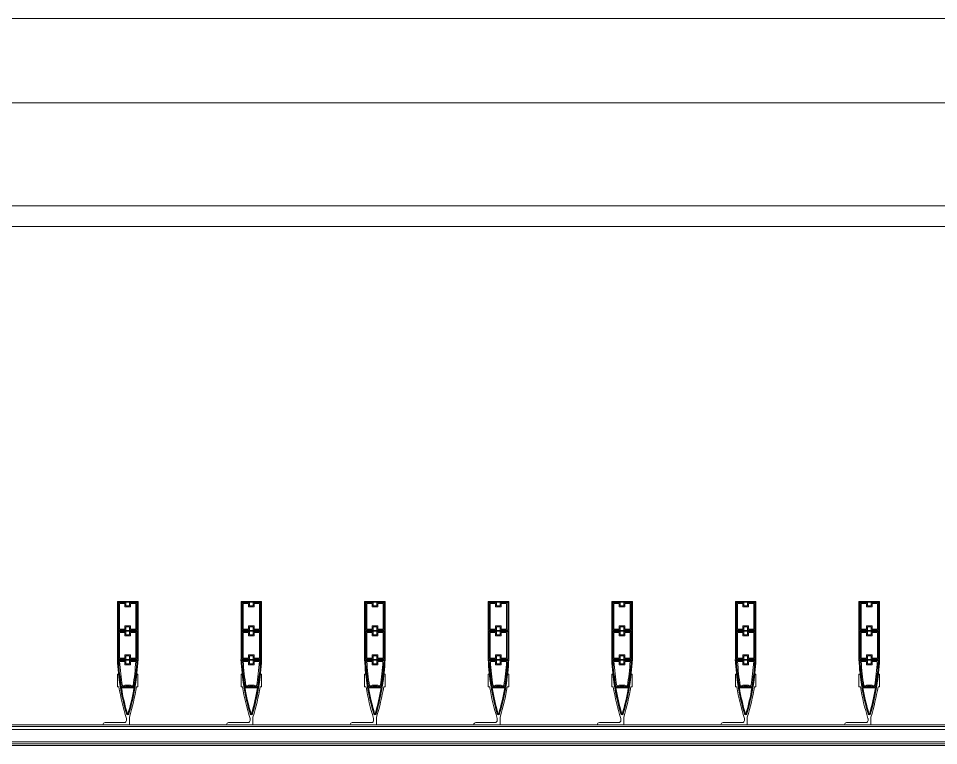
# Model space of a CAD drawing. Header units: millimetres. Extents: x 48966 to 155647, y -43515 to 26217.
# Drawn here: x 87967 to 90200, y 24157 to 25922 of the extents above; entities that cross this region are included whole.
import ezdxf

# ---------------------------------------------------------------- set-up
doc = ezdxf.new("R2010")
doc.units = ezdxf.units.MM
doc.linetypes.add('Осевые', pattern=[6350, 1270, -952.5, 3175, -952.5])
for name, color, linetype, lineweight in [('Обобщенные модели', 7, 'Continuous', 9), ('Обобщенные модели-1', 7, 'Continuous', 18), ('Оси-2', 7, 'Осевые', 9), ('Перекрытия', 7, 'Continuous', 9), ('Стены', 7, 'Continuous', 9)]:
    doc.layers.add(name, color=color, linetype=linetype, lineweight=lineweight)

# ---------------------------------------------------------------- blocks, each defined once
blk = doc.blocks.new('Обвязочная балка 1 - Обвязочная балка 1-1451838-План 5-го этажа на отм_ _12_600')
at = {"layer": 'Обобщенные модели'}
for p, q in [((116781.7, 24196.1), (60831.6, 24196.1)), ((60831.6, 24166.3), (116781.7, 24166.3))]:
    blk.add_line(p, q, dxfattribs=at)
at = {"layer": 'Обобщенные модели-1'}
for p, q in [((116781.7, 24207.1), (60831.6, 24207.1)), ((60831.6, 24203.1), (116781.7, 24203.1)), ((116781.7, 24161.1), (60831.6, 24161.1)), ((60831.6, 24157.1), (116781.7, 24157.1))]:
    blk.add_line(p, q, dxfattribs=at)
blk = doc.blocks.new('Профиль ламели80 - Профиль ламели-1473209-План 5-го этажа на отм_ _12_600')
at = {"layer": 'Обобщенные модели-1'}
for p, q in [((85906.9, 24507.1), (85906.9, 24366.2)), ((85956.9, 24507.1), (85906.9, 24507.1)), ((85909.1, 24436.5), (85909.1, 24504.9)), ((85909.1, 24504.9), (85954.7, 24504.9)), ((85927.4, 24504.4), (85909.6, 24504.4)), ((85909.6, 24504.4), (85909.6, 24437)), ((85927.4, 24496), (85927.4, 24504.4)), ((85954.2, 24504.4), (85936.3, 24504.4)), ((85936.3, 24504.4), (85936.3, 24496)), ((85954.2, 24437), (85954.2, 24504.4)), ((85954.7, 24504.9), (85954.7, 24436.5)), ((85956.9, 24366.2), (85956.9, 24507.1)), ((85912.1, 24439.5), (85912.1, 24501.9)), ((85912.1, 24501.9), (85924.9, 24501.9)), ((85924.9, 24501.9), (85924.9, 24493.5)), ((85924.9, 24493.5), (85938.8, 24493.5)), ((85936.3, 24496), (85927.4, 24496)), ((85938.8, 24493.5), (85938.8, 24501.9)), ((85938.8, 24501.9), (85951.7, 24501.9)), ((85951.7, 24501.9), (85951.7, 24439.5)), ((85954.7, 24436.5), (85909.1, 24436.5)), ((85909.6, 24437), (85927.4, 24437)), ((85924.9, 24439.5), (85912.1, 24439.5)), ((85938.8, 24447.9), (85924.9, 24447.9)), ((85924.9, 24447.9), (85924.9, 24439.5)), ((85927.4, 24437), (85927.4, 24445.4)), ((85927.4, 24445.4), (85936.3, 24445.4)), ((85936.3, 24445.4), (85936.3, 24437)), ((85936.3, 24437), (85954.2, 24437)), ((85938.8, 24439.5), (85938.8, 24447.9)), ((85951.7, 24439.5), (85938.8, 24439.5)), ((85909.1, 24434.6), (85954.7, 24434.6)), ((85909.1, 24366.2), (85909.1, 24434.6)), ((85927.4, 24434.1), (85909.6, 24434.1)), ((85909.6, 24434.1), (85909.6, 24366.7)), ((85912.1, 24369.2), (85912.1, 24431.6)), ((85912.1, 24431.6), (85924.9, 24431.6)), ((85924.9, 24431.6), (85924.9, 24423.2)), ((85924.9, 24423.2), (85938.8, 24423.2)), ((85927.4, 24425.7), (85927.4, 24434.1)), ((85936.3, 24425.7), (85927.4, 24425.7)), ((85954.2, 24434.1), (85936.3, 24434.1)), ((85936.3, 24434.1), (85936.3, 24425.7)), ((85938.8, 24423.2), (85938.8, 24431.6)), ((85938.8, 24431.6), (85951.7, 24431.6)), ((85951.7, 24431.6), (85951.7, 24369.2)), ((85954.2, 24366.7), (85954.2, 24434.1)), ((85954.7, 24434.6), (85954.7, 24366.2)), ((85938.8, 24377.6), (85924.9, 24377.6)), ((85924.9, 24377.6), (85924.9, 24369.2)), ((85927.4, 24366.7), (85927.4, 24375.1)), ((85927.4, 24375.1), (85936.3, 24375.1)), ((85936.3, 24375.1), (85936.3, 24366.7)), ((85938.8, 24369.2), (85938.8, 24377.6)), ((85954.7, 24366.2), (85909.1, 24366.2)), ((85909.1, 24364.3), (85954.6, 24364.3)), ((85909.6, 24366.7), (85927.4, 24366.7)), ((85927.4, 24363.8), (85909.6, 24363.8)), ((85924.9, 24369.2), (85912.1, 24369.2)), ((85912.2, 24361.3), (85924.9, 24361.3)), ((85924.9, 24361.3), (85924.9, 24352.9)), ((85924.9, 24352.9), (85938.8, 24352.9)), ((85927.4, 24355.4), (85927.4, 24363.8)), ((85936.3, 24355.4), (85927.4, 24355.4)), ((85936.3, 24366.7), (85954.2, 24366.7)), ((85954.2, 24363.8), (85936.3, 24363.8)), ((85936.3, 24363.8), (85936.3, 24355.4)), ((85951.7, 24369.2), (85938.8, 24369.2)), ((85938.8, 24352.9), (85938.8, 24361.3)), ((85938.8, 24361.3), (85951.5, 24361.3)), ((85909.8, 24330.1), (85906.9, 24330.1)), ((85906.9, 24330.1), (85906.9, 24299.7)), ((85956.8, 24330.1), (85953.9, 24330.1)), ((85956.8, 24299.7), (85956.8, 24330.1)), ((85938.8, 24303.5), (85924.9, 24303.5)), ((85924.9, 24303.5), (85924.9, 24302.2)), ((85938.8, 24302.2), (85938.8, 24303.5)), ((85906.9, 24299.7), (85910.5, 24299.7)), ((85947.4, 24299.2), (85916.3, 24299.2)), ((85916.6, 24297.3), (85947.1, 24297.3)), ((85916.8, 24299.7), (85927.4, 24299.7)), ((85924.9, 24302.2), (85918.9, 24302.2)), ((85927.4, 24299.7), (85927.4, 24301)), ((85927.4, 24301), (85936.3, 24301)), ((85936.3, 24301), (85936.3, 24299.7)), ((85936.3, 24299.7), (85946.9, 24299.7)), ((85944.8, 24302.2), (85938.8, 24302.2)), ((85953.2, 24299.7), (85956.8, 24299.7)), ((85923.9, 24213.1), (85876.9, 24213.1)), ((85928.9, 24223), (85928.9, 24218.1)), ((85935.9, 24207.1), (85935.9, 24226.3)), ((85871.9, 24208.1), (85871.9, 24207.1)), ((85871.9, 24207.1), (85935.9, 24207.1))]:
    blk.add_line(p, q, dxfattribs=at)
for centre, radius, start, end in [((86480.6, 24394.6), 574.5, 182.8338, 196.2258), ((86480.7, 24394.3), 572.3, 183.0109, 189.5715), ((86480.4, 24395.9), 571.8, 183.2193, 189.6867), ((86480.5, 24395.6), 569.3, 183.4571, 189.4457), ((85383.1, 24394.6), 574.5, 343.7742, 357.1662), ((85383.2, 24395.6), 569.3, 350.5543, 356.5429), ((85383.3, 24395.9), 571.8, 350.3133, 356.7807), ((85383, 24394.3), 572.3, 350.4285, 356.9891), ((86480.6, 24394.6), 574.5, 186.4465, 196.2576), ((85383.1, 24394.6), 574.5, 343.7424, 353.5535), ((86477.1, 24394.6), 574.5, 189.5084, 197.3712), ((86449, 24386.8), 539.8, 189.5428, 196.4344), ((85414.7, 24386.8), 539.8, 343.5656, 350.4572), ((85386.6, 24394.6), 574.5, 342.9661, 350.4916), ((85876.9, 24208.1), 5, 90, 180), ((85923.9, 24218.1), 5, 270, 0), ((85931.9, 24235.1), 3, 200, 340), ((85931.9, 24234.5), 2.84, 196.2576, 343.7424), ((85931.9, 24234.2), 0.645, 196.4344, 343.5656)]:
    blk.add_arc(centre, radius, start, end, dxfattribs=at)
blk = doc.blocks.new('Профиль ламели81 - Профиль ламели-1473474-План 5-го этажа на отм_ _12_600')
at = {"layer": 'Обобщенные модели-1'}
for p, q in [((86206.9, 24507.1), (86206.9, 24366.2)), ((86256.9, 24507.1), (86206.9, 24507.1)), ((86209.1, 24436.5), (86209.1, 24504.9)), ((86209.1, 24504.9), (86254.7, 24504.9)), ((86227.4, 24504.4), (86209.6, 24504.4)), ((86209.6, 24504.4), (86209.6, 24437)), ((86227.4, 24496), (86227.4, 24504.4)), ((86254.2, 24504.4), (86236.3, 24504.4)), ((86236.3, 24504.4), (86236.3, 24496)), ((86254.2, 24437), (86254.2, 24504.4)), ((86254.7, 24504.9), (86254.7, 24436.5)), ((86256.9, 24366.2), (86256.9, 24507.1)), ((86212.1, 24439.5), (86212.1, 24501.9)), ((86212.1, 24501.9), (86224.9, 24501.9)), ((86224.9, 24501.9), (86224.9, 24493.5)), ((86224.9, 24493.5), (86238.8, 24493.5)), ((86236.3, 24496), (86227.4, 24496)), ((86238.8, 24493.5), (86238.8, 24501.9)), ((86238.8, 24501.9), (86251.7, 24501.9)), ((86251.7, 24501.9), (86251.7, 24439.5)), ((86254.7, 24436.5), (86209.1, 24436.5)), ((86209.6, 24437), (86227.4, 24437)), ((86224.9, 24439.5), (86212.1, 24439.5)), ((86238.8, 24447.9), (86224.9, 24447.9)), ((86224.9, 24447.9), (86224.9, 24439.5)), ((86227.4, 24437), (86227.4, 24445.4)), ((86227.4, 24445.4), (86236.3, 24445.4)), ((86236.3, 24445.4), (86236.3, 24437)), ((86236.3, 24437), (86254.2, 24437)), ((86238.8, 24439.5), (86238.8, 24447.9)), ((86251.7, 24439.5), (86238.8, 24439.5)), ((86209.1, 24434.6), (86254.7, 24434.6)), ((86209.1, 24366.2), (86209.1, 24434.6)), ((86227.4, 24434.1), (86209.6, 24434.1)), ((86209.6, 24434.1), (86209.6, 24366.7)), ((86212.1, 24369.2), (86212.1, 24431.6)), ((86212.1, 24431.6), (86224.9, 24431.6)), ((86224.9, 24431.6), (86224.9, 24423.2)), ((86224.9, 24423.2), (86238.8, 24423.2)), ((86227.4, 24425.7), (86227.4, 24434.1)), ((86236.3, 24425.7), (86227.4, 24425.7)), ((86254.2, 24434.1), (86236.3, 24434.1)), ((86236.3, 24434.1), (86236.3, 24425.7)), ((86238.8, 24423.2), (86238.8, 24431.6)), ((86238.8, 24431.6), (86251.7, 24431.6)), ((86251.7, 24431.6), (86251.7, 24369.2)), ((86254.2, 24366.7), (86254.2, 24434.1)), ((86254.7, 24434.6), (86254.7, 24366.2)), ((86238.8, 24377.6), (86224.9, 24377.6)), ((86224.9, 24377.6), (86224.9, 24369.2)), ((86227.4, 24366.7), (86227.4, 24375.1)), ((86227.4, 24375.1), (86236.3, 24375.1)), ((86236.3, 24375.1), (86236.3, 24366.7)), ((86238.8, 24369.2), (86238.8, 24377.6)), ((86254.7, 24366.2), (86209.1, 24366.2)), ((86209.1, 24364.3), (86254.6, 24364.3)), ((86209.6, 24366.7), (86227.4, 24366.7)), ((86227.4, 24363.8), (86209.6, 24363.8)), ((86224.9, 24369.2), (86212.1, 24369.2)), ((86212.2, 24361.3), (86224.9, 24361.3)), ((86224.9, 24361.3), (86224.9, 24352.9)), ((86224.9, 24352.9), (86238.8, 24352.9)), ((86227.4, 24355.4), (86227.4, 24363.8)), ((86236.3, 24355.4), (86227.4, 24355.4)), ((86236.3, 24366.7), (86254.2, 24366.7)), ((86254.2, 24363.8), (86236.3, 24363.8)), ((86236.3, 24363.8), (86236.3, 24355.4)), ((86251.7, 24369.2), (86238.8, 24369.2)), ((86238.8, 24352.9), (86238.8, 24361.3)), ((86238.8, 24361.3), (86251.5, 24361.3)), ((86209.8, 24330.1), (86206.9, 24330.1)), ((86206.9, 24330.1), (86206.9, 24299.7)), ((86256.8, 24330.1), (86253.9, 24330.1)), ((86256.8, 24299.7), (86256.8, 24330.1)), ((86238.8, 24303.5), (86224.9, 24303.5)), ((86224.9, 24303.5), (86224.9, 24302.2)), ((86238.8, 24302.2), (86238.8, 24303.5)), ((86206.9, 24299.7), (86210.5, 24299.7)), ((86247.4, 24299.2), (86216.3, 24299.2)), ((86216.6, 24297.3), (86247.1, 24297.3)), ((86216.8, 24299.7), (86227.4, 24299.7)), ((86224.9, 24302.2), (86218.9, 24302.2)), ((86227.4, 24299.7), (86227.4, 24301)), ((86227.4, 24301), (86236.3, 24301)), ((86236.3, 24301), (86236.3, 24299.7)), ((86236.3, 24299.7), (86246.9, 24299.7)), ((86244.8, 24302.2), (86238.8, 24302.2)), ((86253.2, 24299.7), (86256.8, 24299.7)), ((86223.9, 24213.1), (86176.9, 24213.1)), ((86228.9, 24223), (86228.9, 24218.1)), ((86235.9, 24207.1), (86235.9, 24226.3)), ((86171.9, 24208.1), (86171.9, 24207.1)), ((86171.9, 24207.1), (86235.9, 24207.1))]:
    blk.add_line(p, q, dxfattribs=at)
for centre, radius, start, end in [((86780.6, 24394.6), 574.5, 182.8338, 196.2258), ((86780.7, 24394.3), 572.3, 183.0109, 189.5715), ((86780.4, 24395.9), 571.8, 183.2193, 189.6867), ((86780.5, 24395.6), 569.3, 183.4571, 189.4457), ((85683.1, 24394.6), 574.5, 343.7742, 357.1662), ((85683.2, 24395.6), 569.3, 350.5543, 356.5429), ((85683.3, 24395.9), 571.8, 350.3133, 356.7807), ((85683, 24394.3), 572.3, 350.4285, 356.9891), ((86780.6, 24394.6), 574.5, 186.4465, 196.2576), ((85683.1, 24394.6), 574.5, 343.7424, 353.5535), ((86777.1, 24394.6), 574.5, 189.5084, 197.3712), ((86749, 24386.8), 539.8, 189.5428, 196.4344), ((85714.7, 24386.8), 539.8, 343.5656, 350.4572), ((85686.6, 24394.6), 574.5, 342.9661, 350.4916), ((86176.9, 24208.1), 5, 90, 180), ((86223.9, 24218.1), 5, 270, 0), ((86231.9, 24235.1), 3, 200, 340), ((86231.9, 24234.5), 2.84, 196.2576, 343.7424), ((86231.9, 24234.2), 0.645, 196.4344, 343.5656)]:
    blk.add_arc(centre, radius, start, end, dxfattribs=at)
blk = doc.blocks.new('Профиль ламели82 - Профиль ламели-1473739-План 5-го этажа на отм_ _12_600')
at = {"layer": 'Обобщенные модели-1'}
for p, q in [((86506.9, 24507.1), (86506.9, 24366.2)), ((86556.9, 24507.1), (86506.9, 24507.1)), ((86509.1, 24436.5), (86509.1, 24504.9)), ((86509.1, 24504.9), (86554.7, 24504.9)), ((86527.4, 24504.4), (86509.6, 24504.4)), ((86509.6, 24504.4), (86509.6, 24437)), ((86527.4, 24496), (86527.4, 24504.4)), ((86554.2, 24504.4), (86536.3, 24504.4)), ((86536.3, 24504.4), (86536.3, 24496)), ((86554.2, 24437), (86554.2, 24504.4)), ((86554.7, 24504.9), (86554.7, 24436.5)), ((86556.9, 24366.2), (86556.9, 24507.1)), ((86512.1, 24439.5), (86512.1, 24501.9)), ((86512.1, 24501.9), (86524.9, 24501.9)), ((86524.9, 24501.9), (86524.9, 24493.5)), ((86524.9, 24493.5), (86538.8, 24493.5)), ((86536.3, 24496), (86527.4, 24496)), ((86538.8, 24493.5), (86538.8, 24501.9)), ((86538.8, 24501.9), (86551.7, 24501.9)), ((86551.7, 24501.9), (86551.7, 24439.5)), ((86554.7, 24436.5), (86509.1, 24436.5)), ((86509.6, 24437), (86527.4, 24437)), ((86524.9, 24439.5), (86512.1, 24439.5)), ((86538.8, 24447.9), (86524.9, 24447.9)), ((86524.9, 24447.9), (86524.9, 24439.5)), ((86527.4, 24437), (86527.4, 24445.4)), ((86527.4, 24445.4), (86536.3, 24445.4)), ((86536.3, 24445.4), (86536.3, 24437)), ((86536.3, 24437), (86554.2, 24437)), ((86538.8, 24439.5), (86538.8, 24447.9)), ((86551.7, 24439.5), (86538.8, 24439.5)), ((86509.1, 24434.6), (86554.7, 24434.6)), ((86509.1, 24366.2), (86509.1, 24434.6)), ((86527.4, 24434.1), (86509.6, 24434.1)), ((86509.6, 24434.1), (86509.6, 24366.7)), ((86512.1, 24369.2), (86512.1, 24431.6)), ((86512.1, 24431.6), (86524.9, 24431.6)), ((86524.9, 24431.6), (86524.9, 24423.2)), ((86524.9, 24423.2), (86538.8, 24423.2)), ((86527.4, 24425.7), (86527.4, 24434.1)), ((86536.3, 24425.7), (86527.4, 24425.7)), ((86554.2, 24434.1), (86536.3, 24434.1)), ((86536.3, 24434.1), (86536.3, 24425.7)), ((86538.8, 24423.2), (86538.8, 24431.6)), ((86538.8, 24431.6), (86551.7, 24431.6)), ((86551.7, 24431.6), (86551.7, 24369.2)), ((86554.2, 24366.7), (86554.2, 24434.1)), ((86554.7, 24434.6), (86554.7, 24366.2)), ((86538.8, 24377.6), (86524.9, 24377.6)), ((86524.9, 24377.6), (86524.9, 24369.2)), ((86527.4, 24366.7), (86527.4, 24375.1)), ((86527.4, 24375.1), (86536.3, 24375.1)), ((86536.3, 24375.1), (86536.3, 24366.7)), ((86538.8, 24369.2), (86538.8, 24377.6)), ((86554.7, 24366.2), (86509.1, 24366.2)), ((86509.1, 24364.3), (86554.6, 24364.3)), ((86509.6, 24366.7), (86527.4, 24366.7)), ((86527.4, 24363.8), (86509.6, 24363.8)), ((86524.9, 24369.2), (86512.1, 24369.2)), ((86512.2, 24361.3), (86524.9, 24361.3)), ((86524.9, 24361.3), (86524.9, 24352.9)), ((86524.9, 24352.9), (86538.8, 24352.9)), ((86527.4, 24355.4), (86527.4, 24363.8)), ((86536.3, 24355.4), (86527.4, 24355.4)), ((86536.3, 24366.7), (86554.2, 24366.7)), ((86554.2, 24363.8), (86536.3, 24363.8)), ((86536.3, 24363.8), (86536.3, 24355.4)), ((86551.7, 24369.2), (86538.8, 24369.2)), ((86538.8, 24352.9), (86538.8, 24361.3)), ((86538.8, 24361.3), (86551.5, 24361.3)), ((86509.8, 24330.1), (86506.9, 24330.1)), ((86506.9, 24330.1), (86506.9, 24299.7)), ((86556.8, 24330.1), (86553.9, 24330.1)), ((86556.8, 24299.7), (86556.8, 24330.1)), ((86538.8, 24303.5), (86524.9, 24303.5)), ((86524.9, 24303.5), (86524.9, 24302.2)), ((86538.8, 24302.2), (86538.8, 24303.5)), ((86506.9, 24299.7), (86510.5, 24299.7)), ((86547.4, 24299.2), (86516.3, 24299.2)), ((86516.6, 24297.3), (86547.1, 24297.3)), ((86516.8, 24299.7), (86527.4, 24299.7)), ((86524.9, 24302.2), (86518.9, 24302.2)), ((86527.4, 24299.7), (86527.4, 24301)), ((86527.4, 24301), (86536.3, 24301)), ((86536.3, 24301), (86536.3, 24299.7)), ((86536.3, 24299.7), (86546.9, 24299.7)), ((86544.8, 24302.2), (86538.8, 24302.2)), ((86553.2, 24299.7), (86556.8, 24299.7)), ((86523.9, 24213.1), (86476.9, 24213.1)), ((86528.9, 24223), (86528.9, 24218.1)), ((86535.9, 24207.1), (86535.9, 24226.3)), ((86471.9, 24208.1), (86471.9, 24207.1)), ((86471.9, 24207.1), (86535.9, 24207.1))]:
    blk.add_line(p, q, dxfattribs=at)
for centre, radius, start, end in [((87080.6, 24394.6), 574.5, 182.8338, 196.2258), ((87080.7, 24394.3), 572.3, 183.0109, 189.5715), ((87080.4, 24395.9), 571.8, 183.2193, 189.6867), ((87080.5, 24395.6), 569.3, 183.4571, 189.4457), ((85983.1, 24394.6), 574.5, 343.7742, 357.1662), ((85983.2, 24395.6), 569.3, 350.5543, 356.5429), ((85983.3, 24395.9), 571.8, 350.3133, 356.7807), ((85983, 24394.3), 572.3, 350.4285, 356.9891), ((87080.6, 24394.6), 574.5, 186.4465, 196.2576), ((85983.1, 24394.6), 574.5, 343.7424, 353.5535), ((87077.1, 24394.6), 574.5, 189.5084, 197.3712), ((87049, 24386.8), 539.8, 189.5428, 196.4344), ((86014.7, 24386.8), 539.8, 343.5656, 350.4572), ((85986.6, 24394.6), 574.5, 342.9661, 350.4916), ((86476.9, 24208.1), 5, 90, 180), ((86523.9, 24218.1), 5, 270, 0), ((86531.9, 24235.1), 3, 200, 340), ((86531.9, 24234.5), 2.84, 196.2576, 343.7424), ((86531.9, 24234.2), 0.645, 196.4344, 343.5656)]:
    blk.add_arc(centre, radius, start, end, dxfattribs=at)
blk = doc.blocks.new('Профиль ламели83 - Профиль ламели-1474004-План 5-го этажа на отм_ _12_600')
at = {"layer": 'Обобщенные модели-1'}
for p, q in [((86806.9, 24507.1), (86806.9, 24366.2)), ((86856.9, 24507.1), (86806.9, 24507.1)), ((86809.1, 24436.5), (86809.1, 24504.9)), ((86809.1, 24504.9), (86854.7, 24504.9)), ((86827.4, 24504.4), (86809.6, 24504.4)), ((86809.6, 24504.4), (86809.6, 24437)), ((86827.4, 24496), (86827.4, 24504.4)), ((86854.2, 24504.4), (86836.3, 24504.4)), ((86836.3, 24504.4), (86836.3, 24496)), ((86854.2, 24437), (86854.2, 24504.4)), ((86854.7, 24504.9), (86854.7, 24436.5)), ((86856.9, 24366.2), (86856.9, 24507.1)), ((86812.1, 24439.5), (86812.1, 24501.9)), ((86812.1, 24501.9), (86824.9, 24501.9)), ((86824.9, 24501.9), (86824.9, 24493.5)), ((86824.9, 24493.5), (86838.8, 24493.5)), ((86836.3, 24496), (86827.4, 24496)), ((86838.8, 24493.5), (86838.8, 24501.9)), ((86838.8, 24501.9), (86851.7, 24501.9)), ((86851.7, 24501.9), (86851.7, 24439.5)), ((86854.7, 24436.5), (86809.1, 24436.5)), ((86809.6, 24437), (86827.4, 24437)), ((86824.9, 24439.5), (86812.1, 24439.5)), ((86838.8, 24447.9), (86824.9, 24447.9)), ((86824.9, 24447.9), (86824.9, 24439.5)), ((86827.4, 24437), (86827.4, 24445.4)), ((86827.4, 24445.4), (86836.3, 24445.4)), ((86836.3, 24445.4), (86836.3, 24437)), ((86836.3, 24437), (86854.2, 24437)), ((86838.8, 24439.5), (86838.8, 24447.9)), ((86851.7, 24439.5), (86838.8, 24439.5)), ((86809.1, 24434.6), (86854.7, 24434.6)), ((86809.1, 24366.2), (86809.1, 24434.6)), ((86827.4, 24434.1), (86809.6, 24434.1)), ((86809.6, 24434.1), (86809.6, 24366.7)), ((86812.1, 24369.2), (86812.1, 24431.6)), ((86812.1, 24431.6), (86824.9, 24431.6)), ((86824.9, 24431.6), (86824.9, 24423.2)), ((86824.9, 24423.2), (86838.8, 24423.2)), ((86827.4, 24425.7), (86827.4, 24434.1)), ((86836.3, 24425.7), (86827.4, 24425.7)), ((86854.2, 24434.1), (86836.3, 24434.1)), ((86836.3, 24434.1), (86836.3, 24425.7)), ((86838.8, 24423.2), (86838.8, 24431.6)), ((86838.8, 24431.6), (86851.7, 24431.6)), ((86851.7, 24431.6), (86851.7, 24369.2)), ((86854.2, 24366.7), (86854.2, 24434.1)), ((86854.7, 24434.6), (86854.7, 24366.2)), ((86838.8, 24377.6), (86824.9, 24377.6)), ((86824.9, 24377.6), (86824.9, 24369.2)), ((86827.4, 24366.7), (86827.4, 24375.1)), ((86827.4, 24375.1), (86836.3, 24375.1)), ((86836.3, 24375.1), (86836.3, 24366.7)), ((86838.8, 24369.2), (86838.8, 24377.6)), ((86854.7, 24366.2), (86809.1, 24366.2)), ((86809.1, 24364.3), (86854.6, 24364.3)), ((86809.6, 24366.7), (86827.4, 24366.7)), ((86827.4, 24363.8), (86809.6, 24363.8)), ((86824.9, 24369.2), (86812.1, 24369.2)), ((86812.2, 24361.3), (86824.9, 24361.3)), ((86824.9, 24361.3), (86824.9, 24352.9)), ((86824.9, 24352.9), (86838.8, 24352.9)), ((86827.4, 24355.4), (86827.4, 24363.8)), ((86836.3, 24355.4), (86827.4, 24355.4)), ((86836.3, 24366.7), (86854.2, 24366.7)), ((86854.2, 24363.8), (86836.3, 24363.8)), ((86836.3, 24363.8), (86836.3, 24355.4)), ((86851.7, 24369.2), (86838.8, 24369.2)), ((86838.8, 24352.9), (86838.8, 24361.3)), ((86838.8, 24361.3), (86851.5, 24361.3)), ((86809.8, 24330.1), (86806.9, 24330.1)), ((86806.9, 24330.1), (86806.9, 24299.7)), ((86856.8, 24330.1), (86853.9, 24330.1)), ((86856.8, 24299.7), (86856.8, 24330.1)), ((86838.8, 24303.5), (86824.9, 24303.5)), ((86824.9, 24303.5), (86824.9, 24302.2)), ((86838.8, 24302.2), (86838.8, 24303.5)), ((86806.9, 24299.7), (86810.5, 24299.7)), ((86847.4, 24299.2), (86816.3, 24299.2)), ((86816.6, 24297.3), (86847.1, 24297.3)), ((86816.8, 24299.7), (86827.4, 24299.7)), ((86824.9, 24302.2), (86818.9, 24302.2)), ((86827.4, 24299.7), (86827.4, 24301)), ((86827.4, 24301), (86836.3, 24301)), ((86836.3, 24301), (86836.3, 24299.7)), ((86836.3, 24299.7), (86846.9, 24299.7)), ((86844.8, 24302.2), (86838.8, 24302.2)), ((86853.2, 24299.7), (86856.8, 24299.7)), ((86823.9, 24213.1), (86776.9, 24213.1)), ((86828.9, 24223), (86828.9, 24218.1)), ((86835.9, 24207.1), (86835.9, 24226.3)), ((86771.9, 24208.1), (86771.9, 24207.1)), ((86771.9, 24207.1), (86835.9, 24207.1))]:
    blk.add_line(p, q, dxfattribs=at)
for centre, radius, start, end in [((87380.6, 24394.6), 574.5, 182.8338, 196.2258), ((87380.7, 24394.3), 572.3, 183.0109, 189.5715), ((87380.4, 24395.9), 571.8, 183.2193, 189.6867), ((87380.5, 24395.6), 569.3, 183.4571, 189.4457), ((86283.1, 24394.6), 574.5, 343.7742, 357.1662), ((86283.2, 24395.6), 569.3, 350.5543, 356.5429), ((86283.3, 24395.9), 571.8, 350.3133, 356.7807), ((86283, 24394.3), 572.3, 350.4285, 356.9891), ((87380.6, 24394.6), 574.5, 186.4465, 196.2576), ((86283.1, 24394.6), 574.5, 343.7424, 353.5535), ((87377.1, 24394.6), 574.5, 189.5084, 197.3712), ((87349, 24386.8), 539.8, 189.5428, 196.4344), ((86314.7, 24386.8), 539.8, 343.5656, 350.4572), ((86286.6, 24394.6), 574.5, 342.9661, 350.4916), ((86776.9, 24208.1), 5, 90, 180), ((86823.9, 24218.1), 5, 270, 0), ((86831.9, 24235.1), 3, 200, 340), ((86831.9, 24234.5), 2.84, 196.2576, 343.7424), ((86831.9, 24234.2), 0.645, 196.4344, 343.5656)]:
    blk.add_arc(centre, radius, start, end, dxfattribs=at)
blk = doc.blocks.new('Профиль ламели84 - Профиль ламели-1474269-План 5-го этажа на отм_ _12_600')
at = {"layer": 'Обобщенные модели-1'}
for p, q in [((87106.9, 24507.1), (87106.9, 24366.2)), ((87156.9, 24507.1), (87106.9, 24507.1)), ((87109.1, 24436.5), (87109.1, 24504.9)), ((87109.1, 24504.9), (87154.7, 24504.9)), ((87127.4, 24504.4), (87109.6, 24504.4)), ((87109.6, 24504.4), (87109.6, 24437)), ((87127.4, 24496), (87127.4, 24504.4)), ((87154.2, 24504.4), (87136.3, 24504.4)), ((87136.3, 24504.4), (87136.3, 24496)), ((87154.2, 24437), (87154.2, 24504.4)), ((87154.7, 24504.9), (87154.7, 24436.5)), ((87156.9, 24366.2), (87156.9, 24507.1)), ((87112.1, 24439.5), (87112.1, 24501.9)), ((87112.1, 24501.9), (87124.9, 24501.9)), ((87124.9, 24501.9), (87124.9, 24493.5)), ((87124.9, 24493.5), (87138.8, 24493.5)), ((87136.3, 24496), (87127.4, 24496)), ((87138.8, 24493.5), (87138.8, 24501.9)), ((87138.8, 24501.9), (87151.7, 24501.9)), ((87151.7, 24501.9), (87151.7, 24439.5)), ((87154.7, 24436.5), (87109.1, 24436.5)), ((87109.6, 24437), (87127.4, 24437)), ((87124.9, 24439.5), (87112.1, 24439.5)), ((87138.8, 24447.9), (87124.9, 24447.9)), ((87124.9, 24447.9), (87124.9, 24439.5)), ((87127.4, 24437), (87127.4, 24445.4)), ((87127.4, 24445.4), (87136.3, 24445.4)), ((87136.3, 24445.4), (87136.3, 24437)), ((87136.3, 24437), (87154.2, 24437)), ((87138.8, 24439.5), (87138.8, 24447.9)), ((87151.7, 24439.5), (87138.8, 24439.5)), ((87109.1, 24434.6), (87154.7, 24434.6)), ((87109.1, 24366.2), (87109.1, 24434.6)), ((87127.4, 24434.1), (87109.6, 24434.1)), ((87109.6, 24434.1), (87109.6, 24366.7)), ((87112.1, 24369.2), (87112.1, 24431.6)), ((87112.1, 24431.6), (87124.9, 24431.6)), ((87124.9, 24431.6), (87124.9, 24423.2)), ((87124.9, 24423.2), (87138.8, 24423.2)), ((87127.4, 24425.7), (87127.4, 24434.1)), ((87136.3, 24425.7), (87127.4, 24425.7)), ((87154.2, 24434.1), (87136.3, 24434.1)), ((87136.3, 24434.1), (87136.3, 24425.7)), ((87138.8, 24423.2), (87138.8, 24431.6)), ((87138.8, 24431.6), (87151.7, 24431.6)), ((87151.7, 24431.6), (87151.7, 24369.2)), ((87154.2, 24366.7), (87154.2, 24434.1)), ((87154.7, 24434.6), (87154.7, 24366.2)), ((87138.8, 24377.6), (87124.9, 24377.6)), ((87124.9, 24377.6), (87124.9, 24369.2)), ((87127.4, 24366.7), (87127.4, 24375.1)), ((87127.4, 24375.1), (87136.3, 24375.1)), ((87136.3, 24375.1), (87136.3, 24366.7)), ((87138.8, 24369.2), (87138.8, 24377.6)), ((87154.7, 24366.2), (87109.1, 24366.2)), ((87109.1, 24364.3), (87154.6, 24364.3)), ((87109.6, 24366.7), (87127.4, 24366.7)), ((87127.4, 24363.8), (87109.6, 24363.8)), ((87124.9, 24369.2), (87112.1, 24369.2)), ((87112.2, 24361.3), (87124.9, 24361.3)), ((87124.9, 24361.3), (87124.9, 24352.9)), ((87124.9, 24352.9), (87138.8, 24352.9)), ((87127.4, 24355.4), (87127.4, 24363.8)), ((87136.3, 24355.4), (87127.4, 24355.4)), ((87136.3, 24366.7), (87154.2, 24366.7)), ((87154.2, 24363.8), (87136.3, 24363.8)), ((87136.3, 24363.8), (87136.3, 24355.4)), ((87151.7, 24369.2), (87138.8, 24369.2)), ((87138.8, 24352.9), (87138.8, 24361.3)), ((87138.8, 24361.3), (87151.5, 24361.3)), ((87109.8, 24330.1), (87106.9, 24330.1)), ((87106.9, 24330.1), (87106.9, 24299.7)), ((87156.8, 24330.1), (87153.9, 24330.1)), ((87156.8, 24299.7), (87156.8, 24330.1)), ((87138.8, 24303.5), (87124.9, 24303.5)), ((87124.9, 24303.5), (87124.9, 24302.2)), ((87138.8, 24302.2), (87138.8, 24303.5)), ((87106.9, 24299.7), (87110.5, 24299.7)), ((87147.4, 24299.2), (87116.3, 24299.2)), ((87116.6, 24297.3), (87147.1, 24297.3)), ((87116.8, 24299.7), (87127.4, 24299.7)), ((87124.9, 24302.2), (87118.9, 24302.2)), ((87127.4, 24299.7), (87127.4, 24301)), ((87127.4, 24301), (87136.3, 24301)), ((87136.3, 24301), (87136.3, 24299.7)), ((87136.3, 24299.7), (87146.9, 24299.7)), ((87144.8, 24302.2), (87138.8, 24302.2)), ((87153.2, 24299.7), (87156.8, 24299.7)), ((87123.9, 24213.1), (87076.9, 24213.1)), ((87128.9, 24223), (87128.9, 24218.1)), ((87135.9, 24207.1), (87135.9, 24226.3)), ((87071.9, 24208.1), (87071.9, 24207.1)), ((87071.9, 24207.1), (87135.9, 24207.1))]:
    blk.add_line(p, q, dxfattribs=at)
for centre, radius, start, end in [((87680.6, 24394.6), 574.5, 182.8338, 196.2258), ((87680.7, 24394.3), 572.3, 183.0109, 189.5715), ((87680.4, 24395.9), 571.8, 183.2193, 189.6867), ((87680.5, 24395.6), 569.3, 183.4571, 189.4457), ((86583.1, 24394.6), 574.5, 343.7742, 357.1662), ((86583.2, 24395.6), 569.3, 350.5543, 356.5429), ((86583.3, 24395.9), 571.8, 350.3133, 356.7807), ((86583, 24394.3), 572.3, 350.4285, 356.9891), ((87680.6, 24394.6), 574.5, 186.4465, 196.2576), ((86583.1, 24394.6), 574.5, 343.7424, 353.5535), ((87677.1, 24394.6), 574.5, 189.5084, 197.3712), ((87649, 24386.8), 539.8, 189.5428, 196.4344), ((86614.7, 24386.8), 539.8, 343.5656, 350.4572), ((86586.6, 24394.6), 574.5, 342.9661, 350.4916), ((87076.9, 24208.1), 5, 90, 180), ((87123.9, 24218.1), 5, 270, 0), ((87131.9, 24235.1), 3, 200, 340), ((87131.9, 24234.5), 2.84, 196.2576, 343.7424), ((87131.9, 24234.2), 0.645, 196.4344, 343.5656)]:
    blk.add_arc(centre, radius, start, end, dxfattribs=at)
blk = doc.blocks.new('Профиль ламели85 - Профиль ламели-1474534-План 5-го этажа на отм_ _12_600')
at = {"layer": 'Обобщенные модели-1'}
for p, q in [((87406.9, 24507.1), (87406.9, 24366.2)), ((87456.9, 24507.1), (87406.9, 24507.1)), ((87409.1, 24436.5), (87409.1, 24504.9)), ((87409.1, 24504.9), (87454.7, 24504.9)), ((87427.4, 24504.4), (87409.6, 24504.4)), ((87409.6, 24504.4), (87409.6, 24437)), ((87427.4, 24496), (87427.4, 24504.4)), ((87454.2, 24504.4), (87436.3, 24504.4)), ((87436.3, 24504.4), (87436.3, 24496)), ((87454.2, 24437), (87454.2, 24504.4)), ((87454.7, 24504.9), (87454.7, 24436.5)), ((87456.9, 24366.2), (87456.9, 24507.1)), ((87412.1, 24439.5), (87412.1, 24501.9)), ((87412.1, 24501.9), (87424.9, 24501.9)), ((87424.9, 24501.9), (87424.9, 24493.5)), ((87424.9, 24493.5), (87438.8, 24493.5)), ((87436.3, 24496), (87427.4, 24496)), ((87438.8, 24493.5), (87438.8, 24501.9)), ((87438.8, 24501.9), (87451.7, 24501.9)), ((87451.7, 24501.9), (87451.7, 24439.5)), ((87454.7, 24436.5), (87409.1, 24436.5)), ((87409.6, 24437), (87427.4, 24437)), ((87424.9, 24439.5), (87412.1, 24439.5)), ((87438.8, 24447.9), (87424.9, 24447.9)), ((87424.9, 24447.9), (87424.9, 24439.5)), ((87427.4, 24437), (87427.4, 24445.4)), ((87427.4, 24445.4), (87436.3, 24445.4)), ((87436.3, 24445.4), (87436.3, 24437)), ((87436.3, 24437), (87454.2, 24437)), ((87438.8, 24439.5), (87438.8, 24447.9)), ((87451.7, 24439.5), (87438.8, 24439.5)), ((87409.1, 24434.6), (87454.7, 24434.6)), ((87409.1, 24366.2), (87409.1, 24434.6)), ((87427.4, 24434.1), (87409.6, 24434.1)), ((87409.6, 24434.1), (87409.6, 24366.7)), ((87412.1, 24369.2), (87412.1, 24431.6)), ((87412.1, 24431.6), (87424.9, 24431.6)), ((87424.9, 24431.6), (87424.9, 24423.2)), ((87424.9, 24423.2), (87438.8, 24423.2)), ((87427.4, 24425.7), (87427.4, 24434.1)), ((87436.3, 24425.7), (87427.4, 24425.7)), ((87454.2, 24434.1), (87436.3, 24434.1)), ((87436.3, 24434.1), (87436.3, 24425.7)), ((87438.8, 24423.2), (87438.8, 24431.6)), ((87438.8, 24431.6), (87451.7, 24431.6)), ((87451.7, 24431.6), (87451.7, 24369.2)), ((87454.2, 24366.7), (87454.2, 24434.1)), ((87454.7, 24434.6), (87454.7, 24366.2)), ((87438.8, 24377.6), (87424.9, 24377.6)), ((87424.9, 24377.6), (87424.9, 24369.2)), ((87427.4, 24366.7), (87427.4, 24375.1)), ((87427.4, 24375.1), (87436.3, 24375.1)), ((87436.3, 24375.1), (87436.3, 24366.7)), ((87438.8, 24369.2), (87438.8, 24377.6)), ((87454.7, 24366.2), (87409.1, 24366.2)), ((87409.1, 24364.3), (87454.6, 24364.3)), ((87409.6, 24366.7), (87427.4, 24366.7)), ((87427.4, 24363.8), (87409.6, 24363.8)), ((87424.9, 24369.2), (87412.1, 24369.2)), ((87412.2, 24361.3), (87424.9, 24361.3)), ((87424.9, 24361.3), (87424.9, 24352.9)), ((87424.9, 24352.9), (87438.8, 24352.9)), ((87427.4, 24355.4), (87427.4, 24363.8)), ((87436.3, 24355.4), (87427.4, 24355.4)), ((87436.3, 24366.7), (87454.2, 24366.7)), ((87454.2, 24363.8), (87436.3, 24363.8)), ((87436.3, 24363.8), (87436.3, 24355.4)), ((87451.7, 24369.2), (87438.8, 24369.2)), ((87438.8, 24352.9), (87438.8, 24361.3)), ((87438.8, 24361.3), (87451.5, 24361.3)), ((87409.8, 24330.1), (87406.9, 24330.1)), ((87406.9, 24330.1), (87406.9, 24299.7)), ((87456.8, 24330.1), (87453.9, 24330.1)), ((87456.8, 24299.7), (87456.8, 24330.1)), ((87438.8, 24303.5), (87424.9, 24303.5)), ((87424.9, 24303.5), (87424.9, 24302.2)), ((87438.8, 24302.2), (87438.8, 24303.5)), ((87406.9, 24299.7), (87410.5, 24299.7)), ((87447.4, 24299.2), (87416.3, 24299.2)), ((87416.6, 24297.3), (87447.1, 24297.3)), ((87416.8, 24299.7), (87427.4, 24299.7)), ((87424.9, 24302.2), (87418.9, 24302.2)), ((87427.4, 24299.7), (87427.4, 24301)), ((87427.4, 24301), (87436.3, 24301)), ((87436.3, 24301), (87436.3, 24299.7)), ((87436.3, 24299.7), (87446.9, 24299.7)), ((87444.8, 24302.2), (87438.8, 24302.2)), ((87453.2, 24299.7), (87456.8, 24299.7)), ((87423.9, 24213.1), (87376.9, 24213.1)), ((87428.9, 24223), (87428.9, 24218.1)), ((87435.9, 24207.1), (87435.9, 24226.3)), ((87371.9, 24208.1), (87371.9, 24207.1)), ((87371.9, 24207.1), (87435.9, 24207.1))]:
    blk.add_line(p, q, dxfattribs=at)
for centre, radius, start, end in [((87980.6, 24394.6), 574.5, 182.8338, 196.2258), ((87980.7, 24394.3), 572.3, 183.0109, 189.5715), ((87980.4, 24395.9), 571.8, 183.2193, 189.6867), ((87980.5, 24395.6), 569.3, 183.4571, 189.4457), ((86883.1, 24394.6), 574.5, 343.7742, 357.1662), ((86883.2, 24395.6), 569.3, 350.5543, 356.5429), ((86883.3, 24395.9), 571.8, 350.3133, 356.7807), ((86883, 24394.3), 572.3, 350.4285, 356.9891), ((87980.6, 24394.6), 574.5, 186.4465, 196.2576), ((86883.1, 24394.6), 574.5, 343.7424, 353.5535), ((87977.1, 24394.6), 574.5, 189.5084, 197.3712), ((87949, 24386.8), 539.8, 189.5428, 196.4344), ((86914.7, 24386.8), 539.8, 343.5656, 350.4572), ((86886.6, 24394.6), 574.5, 342.9661, 350.4916), ((87376.9, 24208.1), 5, 90, 180), ((87423.9, 24218.1), 5, 270, 0), ((87431.9, 24235.1), 3, 200, 340), ((87431.9, 24234.5), 2.84, 196.2576, 343.7424), ((87431.9, 24234.2), 0.645, 196.4344, 343.5656)]:
    blk.add_arc(centre, radius, start, end, dxfattribs=at)
blk = doc.blocks.new('Профиль ламели86 - Профиль ламели-1474799-План 5-го этажа на отм_ _12_600')
at = {"layer": 'Обобщенные модели-1'}
for p, q in [((87706.9, 24507.1), (87706.9, 24366.2)), ((87756.9, 24507.1), (87706.9, 24507.1)), ((87709.1, 24436.5), (87709.1, 24504.9)), ((87709.1, 24504.9), (87754.7, 24504.9)), ((87727.4, 24504.4), (87709.6, 24504.4)), ((87709.6, 24504.4), (87709.6, 24437)), ((87727.4, 24496), (87727.4, 24504.4)), ((87754.2, 24504.4), (87736.3, 24504.4)), ((87736.3, 24504.4), (87736.3, 24496)), ((87754.2, 24437), (87754.2, 24504.4)), ((87754.7, 24504.9), (87754.7, 24436.5)), ((87756.9, 24366.2), (87756.9, 24507.1)), ((87712.1, 24439.5), (87712.1, 24501.9)), ((87712.1, 24501.9), (87724.9, 24501.9)), ((87724.9, 24501.9), (87724.9, 24493.5)), ((87724.9, 24493.5), (87738.8, 24493.5)), ((87736.3, 24496), (87727.4, 24496)), ((87738.8, 24493.5), (87738.8, 24501.9)), ((87738.8, 24501.9), (87751.7, 24501.9)), ((87751.7, 24501.9), (87751.7, 24439.5)), ((87754.7, 24436.5), (87709.1, 24436.5)), ((87709.6, 24437), (87727.4, 24437)), ((87724.9, 24439.5), (87712.1, 24439.5)), ((87738.8, 24447.9), (87724.9, 24447.9)), ((87724.9, 24447.9), (87724.9, 24439.5)), ((87727.4, 24437), (87727.4, 24445.4)), ((87727.4, 24445.4), (87736.3, 24445.4)), ((87736.3, 24445.4), (87736.3, 24437)), ((87736.3, 24437), (87754.2, 24437)), ((87738.8, 24439.5), (87738.8, 24447.9)), ((87751.7, 24439.5), (87738.8, 24439.5)), ((87709.1, 24434.6), (87754.7, 24434.6)), ((87709.1, 24366.2), (87709.1, 24434.6)), ((87727.4, 24434.1), (87709.6, 24434.1)), ((87709.6, 24434.1), (87709.6, 24366.7)), ((87712.1, 24369.2), (87712.1, 24431.6)), ((87712.1, 24431.6), (87724.9, 24431.6)), ((87724.9, 24431.6), (87724.9, 24423.2)), ((87724.9, 24423.2), (87738.8, 24423.2)), ((87727.4, 24425.7), (87727.4, 24434.1)), ((87736.3, 24425.7), (87727.4, 24425.7)), ((87754.2, 24434.1), (87736.3, 24434.1)), ((87736.3, 24434.1), (87736.3, 24425.7)), ((87738.8, 24423.2), (87738.8, 24431.6)), ((87738.8, 24431.6), (87751.7, 24431.6)), ((87751.7, 24431.6), (87751.7, 24369.2)), ((87754.2, 24366.7), (87754.2, 24434.1)), ((87754.7, 24434.6), (87754.7, 24366.2)), ((87738.8, 24377.6), (87724.9, 24377.6)), ((87724.9, 24377.6), (87724.9, 24369.2)), ((87727.4, 24366.7), (87727.4, 24375.1)), ((87727.4, 24375.1), (87736.3, 24375.1)), ((87736.3, 24375.1), (87736.3, 24366.7)), ((87738.8, 24369.2), (87738.8, 24377.6)), ((87754.7, 24366.2), (87709.1, 24366.2)), ((87709.1, 24364.3), (87754.6, 24364.3)), ((87709.6, 24366.7), (87727.4, 24366.7)), ((87727.4, 24363.8), (87709.6, 24363.8)), ((87724.9, 24369.2), (87712.1, 24369.2)), ((87712.2, 24361.3), (87724.9, 24361.3)), ((87724.9, 24361.3), (87724.9, 24352.9)), ((87724.9, 24352.9), (87738.8, 24352.9)), ((87727.4, 24355.4), (87727.4, 24363.8)), ((87736.3, 24355.4), (87727.4, 24355.4)), ((87736.3, 24366.7), (87754.2, 24366.7)), ((87754.2, 24363.8), (87736.3, 24363.8)), ((87736.3, 24363.8), (87736.3, 24355.4)), ((87751.7, 24369.2), (87738.8, 24369.2)), ((87738.8, 24352.9), (87738.8, 24361.3)), ((87738.8, 24361.3), (87751.5, 24361.3)), ((87709.8, 24330.1), (87706.9, 24330.1)), ((87706.9, 24330.1), (87706.9, 24299.7)), ((87756.8, 24330.1), (87753.9, 24330.1)), ((87756.8, 24299.7), (87756.8, 24330.1)), ((87738.8, 24303.5), (87724.9, 24303.5)), ((87724.9, 24303.5), (87724.9, 24302.2)), ((87738.8, 24302.2), (87738.8, 24303.5)), ((87706.9, 24299.7), (87710.5, 24299.7)), ((87747.4, 24299.2), (87716.3, 24299.2)), ((87716.6, 24297.3), (87747.1, 24297.3)), ((87716.8, 24299.7), (87727.4, 24299.7)), ((87724.9, 24302.2), (87718.9, 24302.2)), ((87727.4, 24299.7), (87727.4, 24301)), ((87727.4, 24301), (87736.3, 24301)), ((87736.3, 24301), (87736.3, 24299.7)), ((87736.3, 24299.7), (87746.9, 24299.7)), ((87744.8, 24302.2), (87738.8, 24302.2)), ((87753.2, 24299.7), (87756.8, 24299.7)), ((87723.9, 24213.1), (87676.9, 24213.1)), ((87728.9, 24223), (87728.9, 24218.1)), ((87735.9, 24207.1), (87735.9, 24226.3)), ((87671.9, 24208.1), (87671.9, 24207.1)), ((87671.9, 24207.1), (87735.9, 24207.1))]:
    blk.add_line(p, q, dxfattribs=at)
for centre, radius, start, end in [((88280.6, 24394.6), 574.5, 182.8338, 196.2258), ((88280.7, 24394.3), 572.3, 183.0109, 189.5715), ((88280.4, 24395.9), 571.8, 183.2193, 189.6867), ((88280.5, 24395.6), 569.3, 183.4571, 189.4457), ((87183.1, 24394.6), 574.5, 343.7742, 357.1662), ((87183.2, 24395.6), 569.3, 350.5543, 356.5429), ((87183.3, 24395.9), 571.8, 350.3133, 356.7807), ((87183, 24394.3), 572.3, 350.4285, 356.9891), ((88280.6, 24394.6), 574.5, 186.4465, 196.2576), ((87183.1, 24394.6), 574.5, 343.7424, 353.5535), ((88277.1, 24394.6), 574.5, 189.5084, 197.3712), ((88249, 24386.8), 539.8, 189.5428, 196.4344), ((87214.7, 24386.8), 539.8, 343.5656, 350.4572), ((87186.6, 24394.6), 574.5, 342.9661, 350.4916), ((87676.9, 24208.1), 5, 90, 180), ((87723.9, 24218.1), 5, 270, 0), ((87731.9, 24235.1), 3, 200, 340), ((87731.9, 24234.5), 2.84, 196.2576, 343.7424), ((87731.9, 24234.2), 0.645, 196.4344, 343.5656)]:
    blk.add_arc(centre, radius, start, end, dxfattribs=at)

msp = doc.modelspace()

# ---------------------------------------------------------------- linework, layer by layer
at = {"layer": 'Оси-2'}
msp.add_line((150171.6, 25417.1), (50565.6, 25417.1), dxfattribs=at)
at = {"layer": 'Перекрытия'}
for p, q in [((116431.3, 25717.1), (62010.2, 25717.1)), ((92221.6, 25467.1), (79231.6, 25467.1))]:
    msp.add_line(p, q, dxfattribs=at)
at = {"layer": 'Стены'}
for p, q in [((62013.6, 25922.1), (117136.3, 25922.1)), ((61731.6, 25717.1), (117135.4, 25717.1)), ((117135.3, 25717.1), (62013.6, 25717.1)), ((117189.7, 25467.1), (61731.6, 25467.1))]:
    msp.add_line(p, q, dxfattribs=at)

# ---------------------------------------------------------------- block references
at = {"layer": 'Обобщенные модели'}
for name, p in [('Профиль ламели80 - Профиль ламели-1473209-План 5-го этажа на отм_ _12_600', (2300, 0)), ('Профиль ламели81 - Профиль ламели-1473474-План 5-го этажа на отм_ _12_600', (2300, 0)), ('Профиль ламели82 - Профиль ламели-1473739-План 5-го этажа на отм_ _12_600', (2300, 0)), ('Профиль ламели83 - Профиль ламели-1474004-План 5-го этажа на отм_ _12_600', (2300, 0)), ('Профиль ламели84 - Профиль ламели-1474269-План 5-го этажа на отм_ _12_600', (2300, 0)), ('Профиль ламели85 - Профиль ламели-1474534-План 5-го этажа на отм_ _12_600', (2300, 0)), ('Профиль ламели86 - Профиль ламели-1474799-План 5-го этажа на отм_ _12_600', (2300, 0)), ('Обвязочная балка 1 - Обвязочная балка 1-1451838-План 5-го этажа на отм_ _12_600', (0, 0))]:
    msp.add_blockref(name, p, dxfattribs=at)

doc.saveas('drawing.dxf')
